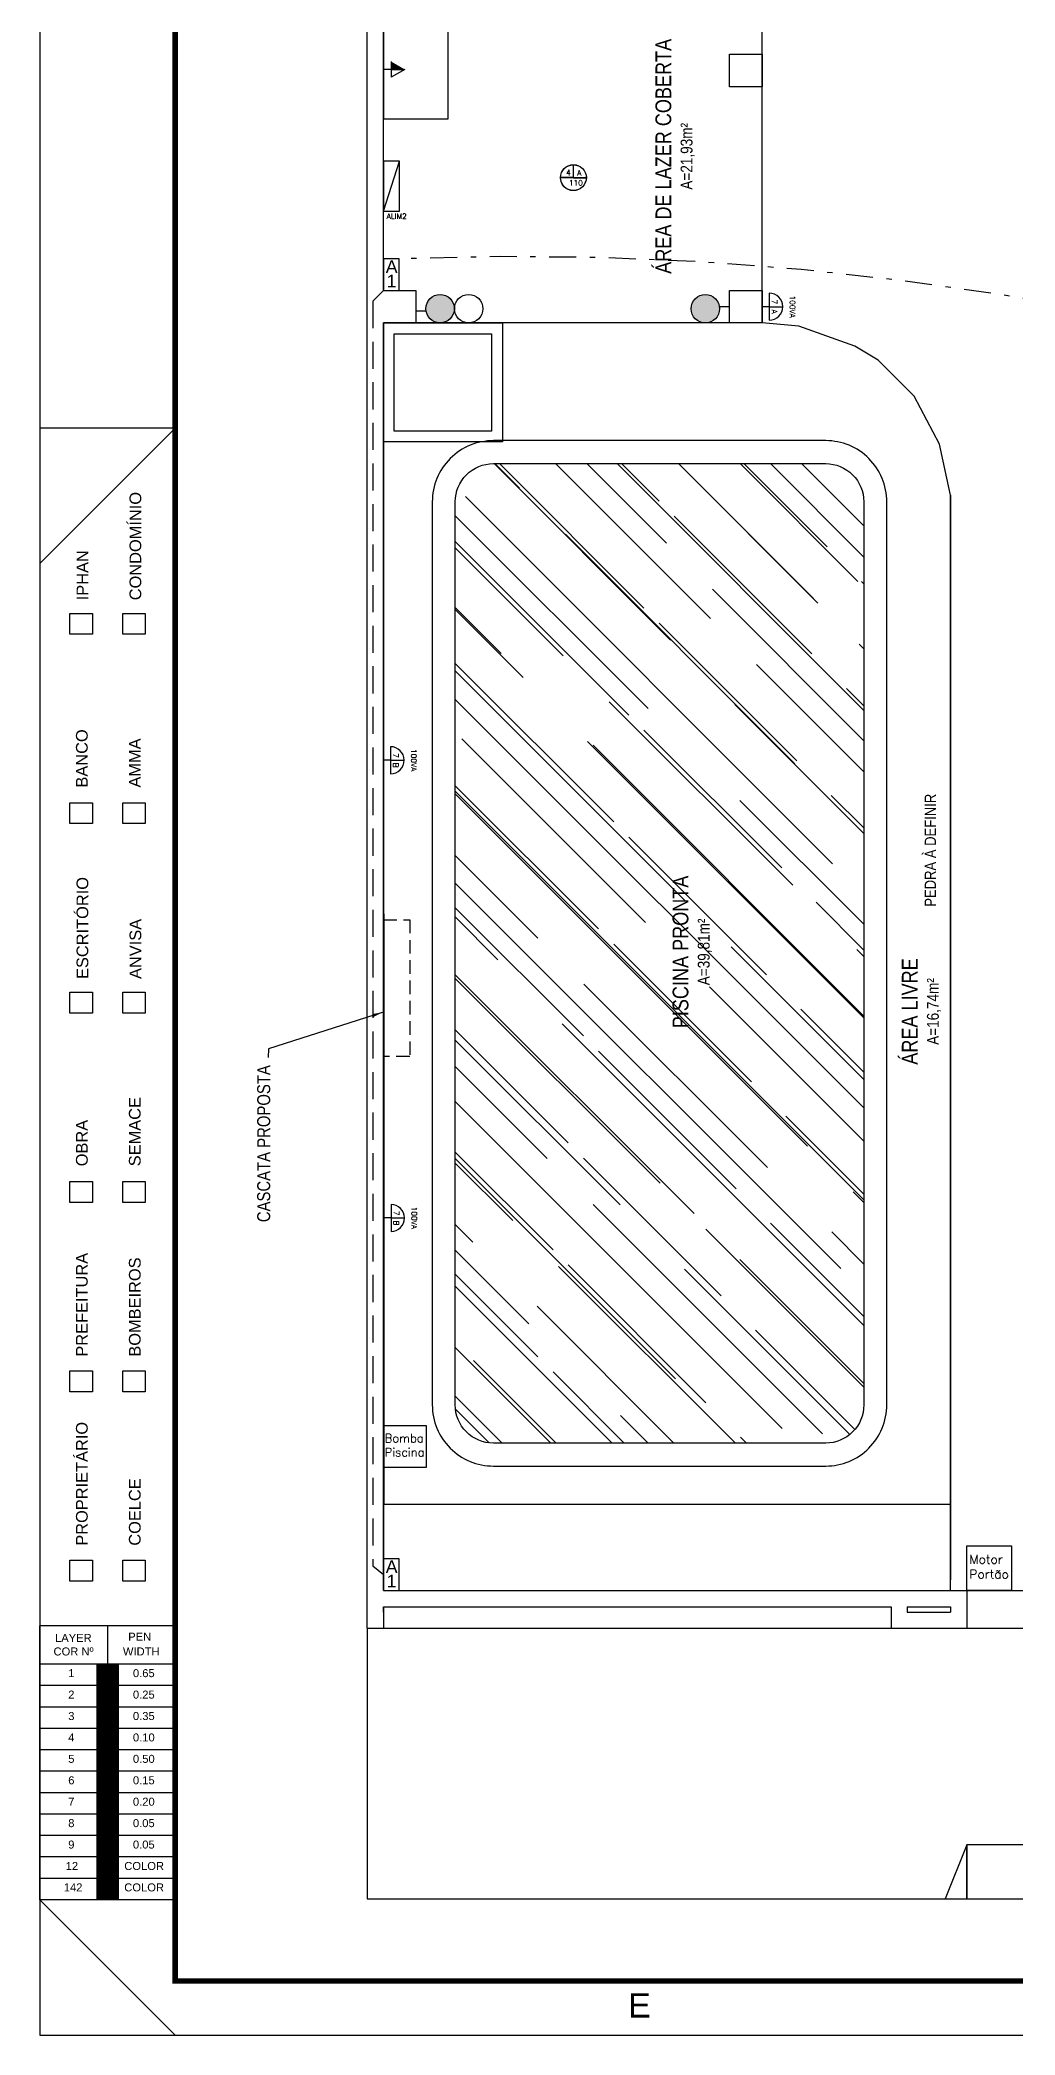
# Model space of a CAD drawing. Header units: millimetres. Extents: x 2718 to 3327, y 272 to 594.
# Drawn here: x 3237.09 to 3255.11, y 410.17 to 447.05 of the extents above; entities that cross this region are included whole.
import ezdxf
from ezdxf.enums import TextEntityAlignment as Align

# ---------------------------------------------------------------- set-up
doc = ezdxf.new("R2010")
doc.units = ezdxf.units.MM
doc.header["$MEASUREMENT"] = 0
for name, pattern in [('CONTINU', [0]), ('DASHDOT', [1, 0.5, -0.25, 0, -0.25]), ('DASHED', [0.75, 0.5, -0.25]), ('HIDDEN', [0.375, 0.25, -0.125])]:
    doc.linetypes.add(name, pattern=pattern)
doc.layers.get('0').update_dxf_attribs({"linetype": 'CONTINUOUS'})
for name, color, linetype in [('E-txt-g', 3, 'CONTINUOUS'), ('HIDROSSANITÁRIO', 8, 'CONTINUOUS'), ('Iluminação_Arandela', 50, 'CONTINUOUS'), ('Iluminação_Teto', 50, 'CONTINUOUS'), ('Motor', 2, 'CONTINUOUS'), ('PONTOS_ELETRICOS', 2, 'CONTINUOUS'), ("PRANCHA - PROJETU'S", 7, 'CONTINUOUS'), ('Quadro Distribuição', 10, 'CONTINUOUS'), ('Segurança', 170, 'CONTINUOUS'), ('Tomadas_Interruptores', 50, 'CONTINUOUS'), ('TXT_0', 7, 'CONTINUOUS')]:
    doc.layers.add(name, color=color, linetype=linetype)
for name, color, linetype, lineweight in [('E-Txt-W', 7, 'CONTINUOUS', 20), ('Eletroduto_Parede', 200, 'DASHED', 30), ('Eletroduto_Piso', 32, 'DASHDOT', 30)]:
    doc.layers.add(name, color=color, linetype=linetype, lineweight=lineweight)
doc.styles.add('ARIAL', font='arial.ttf', dxfattribs={"height": 2})
doc.styles.add('F2', font='ARIALN.TTF')
doc.styles.add('PADRAO_TXT', font='romans.shx')
doc.styles.add('REG60', font='romans.shx', dxfattribs={"width": 0.8, "height": 0.15})
doc.styles.add('REG80', font='romans.shx', dxfattribs={"width": 0.8, "height": 0.2})
doc.styles.add('ROMANS', font='romans.shx', dxfattribs={"height": 0.1})
doc.dimstyles.get("Standard").update_dxf_attribs({"dimtxt": 0.18, "dimasz": 0.18, "dimexe": 0.18, "dimexo": 0.0625, "dimgap": 0.09, "dimtad": 0, "dimtih": 1, "dimtoh": 1, "dimdec": 4, "dimzin": 0, "dimdsep": 46, "dimtxsty": 'Standard', "dimcen": 0.09, "dimadec": 0, "dimazin": 0, "dimtfac": 1, "dimtdec": 4, "dimtofl": 0, "dimtmove": 0, "dimatfit": 3, "dimfxl": 1, "dimtolj": 1, "dimtzin": 0, "dimarcsym": 0})

# ---------------------------------------------------------------- blocks, each defined once
blk = doc.blocks.new('ADFSGASDFG')
at = {"layer": "PRANCHA - PROJETU'S"}
h = blk.add_hatch(color=1, dxfattribs=at)
h.set_gradient(color1=(255, 0, 0), color2=(255, 0, 0), tint=1)
h.paths.add_polyline_path([(278.03, 54.802), (277.634, 54.802), (277.634, 54.406), (278.03, 54.406)])
h = blk.add_hatch(color=1, dxfattribs=at)
h.set_gradient(color1=(255, 255, 0), color2=(255, 255, 0), tint=1)
h.paths.add_polyline_path([(278.03, 54.01), (278.03, 54.406), (277.634, 54.406), (277.634, 54.01)])
h = blk.add_hatch(color=1, dxfattribs=at)
h.set_gradient(color1=(0, 255, 0), color2=(0, 255, 0), tint=1)
h.paths.add_polyline_path([(278.03, 54.01), (277.634, 54.01), (277.634, 53.614), (278.03, 53.614)])
h = blk.add_hatch(color=1, dxfattribs=at)
h.set_gradient(color1=(0, 255, 255), color2=(0, 255, 255), tint=1)
h.paths.add_polyline_path([(278.03, 53.614), (277.634, 53.614), (277.634, 53.218), (278.03, 53.218)])
h = blk.add_hatch(color=1, dxfattribs=at)
h.set_gradient(color1=(0, 0, 255), color2=(0, 0, 255), tint=1)
h.paths.add_polyline_path([(278.03, 53.218), (277.634, 53.218), (277.634, 52.822), (278.03, 52.822)])
h = blk.add_hatch(color=1, dxfattribs=at)
h.set_gradient(color1=(255, 0, 255), color2=(255, 0, 255), tint=1)
h.paths.add_polyline_path([(278.03, 52.822), (277.634, 52.822), (277.634, 52.426), (278.03, 52.426)])
h = blk.add_hatch(color=1, dxfattribs=at)
h.set_gradient(color1=(255, 255, 255), tint=1)
h.paths.add_polyline_path([(278.03, 52.426), (277.634, 52.426), (277.634, 52.03), (278.03, 52.03)])
h = blk.add_hatch(color=1, dxfattribs=at)
h.set_gradient(color1=(128, 128, 128), color2=(128, 128, 128), tint=1)
h.paths.add_polyline_path([(278.03, 52.03), (277.634, 52.03), (277.634, 51.634), (278.03, 51.634)])
h = blk.add_hatch(color=1, dxfattribs=at)
h.set_gradient(color1=(192, 192, 192), color2=(192, 192, 192), tint=1)
h.paths.add_polyline_path([(278.03, 51.634), (277.634, 51.634), (277.634, 51.238), (278.03, 51.238)])
h = blk.add_hatch(color=1, dxfattribs=at)
h.set_gradient(color1=(204, 0, 0), color2=(204, 0, 0), tint=1)
h.paths.add_polyline_path([(278.03, 50.842), (278.03, 51.238), (277.634, 51.238), (277.634, 50.842)])
h = blk.add_hatch(color=1, dxfattribs=at)
h.set_gradient(color1=(0, 153, 204), color2=(0, 153, 204), tint=1)
h.paths.add_polyline_path([(278.03, 50.842), (277.634, 50.842), (277.634, 50.446), (278.03, 50.446)])
at = {"layer": "PRANCHA - PROJETU'S", "color": 1}
for p, q in [((279.078, 77.646), (276.578, 75.146)), ((279.078, 77.646), (276.578, 77.646)), ((279.078, 47.946), (276.578, 50.446))]:
    blk.add_line(p, q, dxfattribs=at)
at = {"layer": "PRANCHA - PROJETU'S"}
for p, q in [((279.086, 55.513), (276.578, 55.513)), ((276.578, 50.446), (276.578, 55.513)), ((277.832, 54.802), (277.832, 55.513)), ((279.086, 55.513), (279.086, 50.446)), ((279.086, 54.802), (276.578, 54.802)), ((277.634, 50.446), (277.634, 54.802)), ((278.03, 50.446), (278.03, 54.802)), ((279.086, 54.406), (276.578, 54.406)), ((279.086, 54.01), (276.578, 54.01)), ((279.086, 53.614), (276.578, 53.614)), ((279.086, 53.218), (276.578, 53.218)), ((279.086, 52.822), (276.578, 52.822)), ((279.086, 52.426), (276.578, 52.426)), ((279.086, 52.03), (276.578, 52.03)), ((279.086, 51.634), (276.578, 51.634)), ((279.086, 51.238), (276.578, 51.238)), ((279.086, 50.842), (276.578, 50.842)), ((279.086, 50.446), (276.578, 50.446))]:
    blk.add_line(p, q, dxfattribs=at)
at = {"layer": "PRANCHA - PROJETU'S", "color": 1}
blk.add_lwpolyline([(276.578, 47.946), (360.678, 47.946), (360.678, 107.346), (276.578, 107.346)], close=True, dxfattribs=at)
at = {"layer": "PRANCHA - PROJETU'S", "color": 4, "const_width": 0.1}
blk.add_lwpolyline([(279.078, 106.346), (359.678, 106.346), (359.678, 48.946), (279.078, 48.946)], close=True, dxfattribs=at)
at = {"layer": "PRANCHA - PROJETU'S"}
for points in [[(277.13, 74.223), (277.548, 74.223), (277.548, 73.838), (277.13, 73.838)], [(278.109, 74.223), (278.526, 74.223), (278.526, 73.838), (278.109, 73.838)], [(277.13, 70.723), (277.548, 70.723), (277.548, 70.338), (277.13, 70.338)], [(278.109, 70.723), (278.526, 70.723), (278.526, 70.338), (278.109, 70.338)], [(277.13, 67.223), (277.548, 67.223), (277.548, 66.838), (277.13, 66.838)], [(278.109, 67.223), (278.526, 67.223), (278.526, 66.838), (278.109, 66.838)], [(277.13, 63.723), (277.548, 63.723), (277.548, 63.338), (277.13, 63.338)], [(278.109, 63.723), (278.526, 63.723), (278.526, 63.338), (278.109, 63.338)], [(277.13, 60.223), (277.548, 60.223), (277.548, 59.838), (277.13, 59.838)], [(278.109, 60.223), (278.526, 60.223), (278.526, 59.838), (278.109, 59.838)], [(277.13, 56.723), (277.548, 56.723), (277.548, 56.338), (277.13, 56.338)], [(278.109, 56.723), (278.526, 56.723), (278.526, 56.338), (278.109, 56.338)]]:
    blk.add_lwpolyline(points, close=True, dxfattribs=at)
at = {"layer": "PRANCHA - PROJETU'S", "color": 2, "style": 'ARIAL'}
for s, height, p in [('CONDOMÍNIO', 0.2168, (278.235, 74.467)), ('IPHAN', 0.2168, (277.256, 74.467)), ('BANCO', 0.2168, (277.245, 71.005)), ('AMMA', 0.2168, (278.224, 71.005)), ('ESCRITÓRIO', 0.2168, (277.256, 67.467)), ('ANVISA', 0.2168, (278.235, 67.467)), ('SEMACE', 0.2168, (278.224, 64.005)), ('OBRA', 0.2168, (277.245, 64.005)), ('PREFEITURA', 0.2168, (277.245, 60.486)), ('BOMBEIROS', 0.2168, (278.224, 60.486)), ('PROPRIETÁRIO', 0.21676, (277.245, 56.992)), ('COELCE', 0.2168, (278.224, 56.992))]:
    blk.add_text(s, height=height, rotation=90, dxfattribs=at).set_placement(p, align=Align.TOP_LEFT)
at = {"layer": "PRANCHA - PROJETU'S", "style": 'ARIAL'}
for s, height, p in [('LAYER', 0.1479, (276.858, 55.361)), ('PEN', 0.1479, (278.211, 55.384)), ('COR Nº', 0.1479, (276.83, 55.111)), ('WIDTH', 0.1479, (278.113, 55.111)), ('1', 0.148, (277.102, 54.71)), ('0.65', 0.1479, (278.298, 54.71)), ('2', 0.148, (277.102, 54.314)), ('0.25', 0.1479, (278.298, 54.314)), ('3', 0.148, (277.102, 53.918)), ('0.35', 0.1479, (278.298, 53.918)), ('4', 0.148, (277.102, 53.522)), ('0.10', 0.1479, (278.298, 53.522)), ('5', 0.148, (277.102, 53.126)), ('0.50', 0.1479, (278.298, 53.126)), ('6', 0.148, (277.102, 52.73)), ('0.15', 0.1479, (278.298, 52.73)), ('7', 0.148, (277.102, 52.334)), ('0.20', 0.1479, (278.298, 52.334)), ('8', 0.148, (277.102, 51.938)), ('0.05', 0.1479, (278.298, 51.938)), ('9', 0.148, (277.102, 51.542)), ('0.05', 0.1479, (278.298, 51.542)), ('12', 0.1479, (277.055, 51.146)), ('COLOR', 0.1479, (278.138, 51.146)), ('142', 0.1479, (277.02, 50.75)), ('COLOR', 0.1479, (278.138, 50.75))]:
    blk.add_text(s, height=height, dxfattribs=at).set_placement(p, align=Align.TOP_LEFT)
at = {"layer": "PRANCHA - PROJETU'S", "color": 50, "linetype": 'Continuous', "style": 'ARIAL'}
blk.add_text('E', height=0.45, dxfattribs=at).set_placement((287.661, 48.496), align=Align.MIDDLE)
blk = doc.blocks.new('TXT-AMB75')
at = {"layer": 'E-txt-g', "style": 'REG80', "width": 0.8, "flags": 8}
blk.add_attdef('TXT', text='', height=0.2, dxfattribs=at).set_placement((0.005, 0.296), align=Align.CENTER)
at = {"layer": 'E-Txt-W', "style": 'REG60', "width": 0.8, "flags": 8}
blk.add_attdef('TXT', text='', height=0.15, dxfattribs=at).set_placement((0.005, 0.027), align=Align.CENTER)
blk = doc.blocks.new('luminaria3')
at = {"layer": 'PONTOS_ELETRICOS'}
for p, q in [((0, 0.133), (0, 0.383)), ((-0.09, 0), (0.09, 0)), ((0, 0.133), (0, 0))]:
    blk.add_line(p, q, dxfattribs=at)
blk.add_lwpolyline([(0.25, 0.133, 1), (-0.25, 0.133)], format="xyb", close=True, dxfattribs=at)
at = {"layer": 'TXT_0', "style": 'PADRAO_TXT', "flags": 8}
for tag, p in [('PO', (-0.001, 0.563)), ('CI', (-0.089, 0.232)), ('CO', (0.091, 0.229))]:
    blk.add_attdef(tag, text='', height=0.1, dxfattribs=at).set_placement(p, align=Align.MIDDLE)

msp = doc.modelspace()

# ---------------------------------------------------------------- hatches: boundary and pattern name
at = {"layer": 'HIDROSSANITÁRIO'}
h = msp.add_hatch(dxfattribs=at)
h.set_pattern_fill('AR-RROOF', color=8, scale=1.2, angle=135, style=0)
h.set_pattern_definition([(135, (3471.3212, -2573.1792), (-2.71529004, 1.01823376), [18, -2.4, 6, -1.2]), (135, (3469.7684, -2572.4749), (-0.2800143, -1.9770706), [3.6, -0.396, 7.2, -0.9]), (135, (3470.17566, -2573.4762), (-4.98086017, 3.84383246), [9.6, -1.68, 4.8, -1.2])])
edge = h.paths.add_edge_path()
edge.add_arc((3251.613, 438.509), 0.706, 0, 90, ccw=False)
edge.add_line((3252.318, 438.509), (3252.318, 421.815))
edge.add_arc((3251.613, 421.815), 0.706, -90, 0, ccw=False)
edge.add_line((3251.613, 421.109), (3245.471, 421.109))
edge.add_arc((3245.471, 421.815), 0.706, 180, 270, ccw=False)
edge.add_line((3244.766, 421.815), (3244.766, 438.509))
edge.add_arc((3245.471, 438.509), 0.706, 90, 180, ccw=False)
edge.add_line((3245.471, 439.214), (3251.613, 439.214))
h.paths.add_polyline_path([(3249.156, 428.701), (3249.156, 431.674), (3248.703, 431.674), (3248.703, 428.701)], flags=24)
h.paths.add_polyline_path([(3249.577, 429.505), (3249.577, 430.87), (3249.183, 430.87), (3249.183, 429.505)], flags=24)
at = {"layer": 'Tomadas_Interruptores'}
h = msp.add_hatch(color=256, dxfattribs=at)
h.dxf.hatch_style = 1
h.paths.add_polyline_path([(3243.832, 446.501), (3243.582, 446.645), (3243.582, 446.501)])
h = msp.add_hatch(color=256, dxfattribs=at)
h.dxf.hatch_style = 1
h.paths.add_polyline_path([(3244.223, 442.077, 1), (3244.749, 442.077, 1)])
h = msp.add_hatch(color=256, dxfattribs=at)
h.dxf.hatch_style = 1
h.paths.add_polyline_path([(3249.652, 442.076, 1), (3249.125, 442.076, 1)])

# ---------------------------------------------------------------- linework, layer by layer
at = {"layer": 'Eletroduto_Parede', "lineweight": 30}
for p, q in [((3243.437, 442.414, -0.493), (3243.241, 442.217, -0.493)), ((3243.241, 442.217, -0.493), (3243.241, 418.842, -0.493)), ((3243.241, 418.842, -0.493), (3243.437, 418.679, 2.518))]:
    msp.add_line(p, q, dxfattribs=at)
at = {"layer": 'Eletroduto_Piso', "lineweight": 30}
msp.add_arc((3245.934, 386.372), 56.671, 62.228, 92.228, dxfattribs=at)
at = {"layer": 'HIDROSSANITÁRIO', "color": 8, "linetype": 'Continuous'}
for p, q in [((3243.137, 417.686), (3243.137, 462.686)), ((3250.437, 441.814, -0.493), (3250.437, 455.814, -0.493)), ((3243.437, 442.414), (3243.437, 452.014)), ((3243.437, 442.414, -0.493), (3243.437, 452.014, -0.493)), ((3243.437, 418.386), (3243.437, 441.814)), ((3250.437, 441.814, -0.493), (3243.437, 441.814, -0.493)), ((3253.922, 438.629), (3253.922, 419.977)), ((3253.922, 419.977), (3243.437, 419.977)), ((3243.437, 418.386, 2.518), (3253.922, 418.386, 1.58)), ((3253.922, 418.386, 0.034), (3254.222, 418.386, 0.034)), ((3254.222, 418.386, 1.006), (3254.222, 417.686, 1.58)), ((3254.222, 418.386, 1.006), (3260.222, 418.386, 1.006)), ((3243.437, 417.986), (3243.437, 418.086)), ((3243.437, 418.086), (3243.437, 417.686)), ((3243.437, 418.086, 2.489), (3252.822, 418.086, 1.58)), ((3243.437, 418.086), (3243.437, 417.686)), ((3252.822, 418.086, 1.58), (3252.822, 417.686, 1.58)), ((3253.122, 418.086, -0.363), (3253.922, 418.086, -0.363)), ((3253.122, 418.086, 0.609), (3253.922, 418.086, 0.609)), ((3253.122, 418.086, 0.609), (3253.922, 418.086, 0.609)), ((3253.122, 418.086, 1.58), (3253.122, 417.986, 1.58)), ((3253.122, 417.986, 0.609), (3253.922, 417.986, 0.609)), ((3253.922, 418.086, 0.609), (3253.922, 417.986, 1.006)), ((3253.922, 418.086, 1.58), (3253.922, 417.986, 1.58)), ((3243.137, 417.686), (3243.437, 417.686)), ((3243.137, 417.686), (3243.137, 412.686)), ((3243.137, 417.686), (3243.437, 417.686)), ((3243.437, 417.686), (3252.822, 417.686, 1.58)), ((3252.822, 417.686, 0.609), (3254.222, 417.686, 0.609)), ((3254.222, 417.686, -0.363), (3274.089, 417.686, 1.047)), ((3243.137, 412.686), (3285.137, 412.686))]:
    msp.add_line(p, q, dxfattribs=at)
at = {"layer": 'HIDROSSANITÁRIO', "color": 8}
msp.add_line((3253.922, 419.977), (3253.922, 418.583, 1.58), dxfattribs=at)
at = {"layer": 'HIDROSSANITÁRIO', "color": 8, "linetype": 'CONTINU', "elevation": -0.493}
msp.add_lwpolyline([(3244.637, 445.585), (3244.637, 450.214), (3243.437, 450.214), (3243.437, 445.585)], close=True, dxfattribs=at)
at = {"layer": 'HIDROSSANITÁRIO', "color": 8, "linetype": 'Continuous'}
for points, elevation in [([(3250.437, 446.781), (3250.437, 446.181), (3249.837, 446.181), (3249.837, 446.781)], -0.493), ([(3250.437, 442.414), (3250.437, 441.814), (3249.837, 441.814), (3249.837, 442.414)], -0.493), ([(3243.437, 441.814), (3245.637, 441.814), (3245.637, 439.614), (3243.437, 439.614)], -0.493), ([(3243.637, 441.614), (3245.437, 441.614), (3245.437, 439.814), (3243.637, 439.814)], -0.493), ([(3253.922, 418.386), (3253.922, 419.981), (3243.437, 419.977), (3243.437, 418.386)], 1.58)]:
    msp.add_lwpolyline(points, close=True, dxfattribs=dict(at, elevation=elevation))
at = {"layer": 'HIDROSSANITÁRIO', "color": 8, "linetype": 'Continuous', "elevation": -0.493}
msp.add_lwpolyline([(3243.437, 442.414), (3244.037, 442.414), (3244.037, 441.814), (3243.437, 441.814)], dxfattribs=at)
at = {"layer": 'HIDROSSANITÁRIO', "color": 8}
msp.add_lwpolyline([(3243.437, 419.977), (3253.921, 419.981), (3253.922, 438.629), (3253.715, 439.572), (3253.246, 440.46), (3252.581, 441.127), (3252.152, 441.383), (3251.114, 441.753), (3250.437, 441.814), (3243.437, 441.814), (3243.446, 419.977)], dxfattribs=at)
at = {"layer": 'HIDROSSANITÁRIO', "color": 8, "elevation": -0.493}
for points in [[(3251.613, 439.638), (3245.471, 439.638, 0.414214), (3244.342, 438.509), (3244.342, 421.815, 0.414214), (3245.471, 420.686), (3251.613, 420.686, 0.414214), (3252.742, 421.815), (3252.742, 438.509, 0.414214)], [(3251.613, 439.214, -0.414214), (3252.318, 438.509), (3252.318, 421.815, -0.414214), (3251.613, 421.109), (3245.471, 421.109, -0.414214), (3244.766, 421.815), (3244.766, 438.509, -0.414214), (3245.471, 439.214)]]:
    msp.add_lwpolyline(points, format="xyb", close=True, dxfattribs=at)
at = {"layer": 'HIDROSSANITÁRIO', "color": 8, "linetype": 'HIDDEN'}
msp.add_lwpolyline([(3243.437, 428.258), (3243.437, 430.783), (3243.924, 430.783), (3243.924, 428.258)], close=True, dxfattribs=at)
at = {"layer": 'HIDROSSANITÁRIO', "color": 8, "linetype": 'Continuous'}
msp.add_lwpolyline([(3260.622, 412.686), (3260.222, 413.686), (3260.222, 412.686), (3260.222, 413.686), (3254.222, 413.686), (3254.222, 412.686), (3254.222, 413.686), (3253.822, 412.686)], dxfattribs=at)
at = {"layer": 'Iluminação_Teto'}
for p, q in [((3246.95, 444.5), (3246.71, 444.5)), ((3246.949, 444.499, 0.26), (3246.71, 444.499, 0.26)), ((3246.95, 444.503, 0.26), (3246.947, 444.499, 0.26)), ((3246.947, 444.499, 1.243), (3246.95, 444.503, 1.245)), ((3246.951, 444.502, 0.13), (3246.947, 444.499, 0.13)), ((3246.951, 444.504), (3246.948, 444.5)), ((3246.948, 444.5, 0.983), (3246.951, 444.504, 0.985)), ((3246.952, 444.503, -0.13), (3246.948, 444.5, -0.13)), ((3246.951, 444.502, 7.578), (3246.948, 444.499, 7.568)), ((3246.948, 444.501, -0.26), (3246.95, 444.5, -0.26)), ((3246.948, 444.5), (3246.949, 444.499)), ((3246.949, 444.499, 0.26), (3246.949, 444.739, 0.26)), ((3246.949, 444.505, 0.26), (3246.953, 444.499, 0.26)), ((3246.949, 444.503, 0.26), (3246.952, 444.499, 0.26)), ((3246.952, 444.503, 7.318), (3246.949, 444.5, 7.308)), ((3246.949, 444.502, 0.073), (3246.952, 444.5, 0.073)), ((3246.949, 444.501, 0.333), (3246.951, 444.499, 0.333)), ((3246.949, 444.499, 0.26), (3247.188, 444.499, 0.26)), ((3246.95, 444.5), (3246.95, 444.74)), ((3246.95, 444.506), (3246.954, 444.5)), ((3246.95, 444.505), (3246.953, 444.5)), ((3246.95, 444.5), (3247.189, 444.5))]:
    msp.add_line(p, q, dxfattribs=at)
for centre in [(3246.95, 444.5), (3246.949, 444.499, 0.26)]:
    msp.add_circle(centre, 0.239, dxfattribs=at)
at = {"layer": 'Motor', "ltscale": 0.25}
for p, q in [((3243.447, 420.656), (3243.447, 421.435)), ((3243.447, 421.435), (3244.226, 421.435)), ((3244.226, 421.435), (3244.226, 420.656)), ((3244.226, 420.656), (3243.446, 420.656)), ((3254.222, 418.386, 0.238), (3254.222, 419.211, 0.238)), ((3254.222, 419.211, 0.238), (3255.048, 419.211, 0.238)), ((3255.048, 419.211, 0.238), (3255.048, 418.386, 0.238)), ((3255.047, 418.387, 0.238), (3254.222, 418.387, 0.238))]:
    msp.add_line(p, q, dxfattribs=at)
at = {"layer": 'Quadro Distribuição'}
msp.add_line((3243.437, 443.882), (3243.737, 444.802), dxfattribs=at)
msp.add_lwpolyline([(3243.437, 443.882), (3243.737, 443.882), (3243.737, 444.802), (3243.437, 444.802)], close=True, dxfattribs=at)
at = {"layer": 'Segurança'}
for points, elevation in [([(3243.437, 442.414), (3243.731, 442.414), (3243.731, 443.001), (3243.437, 443.001)], -0.493), ([(3243.437, 418.386), (3243.731, 418.386), (3243.731, 418.972), (3243.437, 418.972)], 2.518)]:
    msp.add_lwpolyline(points, close=True, dxfattribs=dict(at, elevation=elevation))
at = {"layer": 'Tomadas_Interruptores'}
for p, q in [((3243.582, 446.645, -0.986), (3243.582, 446.356, -0.986)), ((3243.582, 446.501, -0.986), (3243.437, 446.501, -0.986)), ((3243.832, 446.501, -0.986), (3243.582, 446.356, -0.986)), ((3243.582, 446.501, -0.986), (3243.832, 446.501, -0.986)), ((3244.037, 442.039, -0.493), (3244.225, 442.039, -0.493)), ((3249.837, 442.114, -0.493), (3249.649, 442.114, -0.493))]:
    msp.add_line(p, q, dxfattribs=at)
for centre in [(3244.486, 442.077, -0.493), (3245.014, 442.077, -0.493), (3249.389, 442.076, -0.493)]:
    msp.add_circle(centre, 0.263, dxfattribs=at)

# ---------------------------------------------------------------- block references
at = {"color": 8}
ref = msp.add_blockref('TXT-AMB75', (3249.19, 444.886, -0.493), dxfattribs=dict(at, xscale=1.458, yscale=1.458, zscale=1.458, rotation=90))
ref.add_attrib('TXT', 'ÁREA DE LAZER COBERTA', dxfattribs={"layer": 'E-txt-g', "color": 2, "height": 0.2916, "rotation": 90, "style": 'F2'}).set_placement((3248.758, 444.894, -0.493), align=Align.CENTER)
ref.add_attrib('TXT', 'A=21,93m²', dxfattribs={"layer": 'E-Txt-W', "height": 0.2187, "rotation": 90, "style": 'F2'}).set_placement((3249.151, 444.894, -0.493), align=Align.CENTER)
ref = msp.add_blockref('TXT-AMB75', (3249.508, 430.18, -0.493), dxfattribs=dict(at, xscale=1.458, yscale=1.458, zscale=1.458, rotation=90))
ref.add_attrib('TXT', 'PISCINA PRONTA', dxfattribs={"layer": 'E-txt-g', "color": 2, "height": 0.2916, "rotation": 90, "style": 'F2'}).set_placement((3249.075, 430.188, -0.493), align=Align.CENTER)
ref.add_attrib('TXT', 'A=39,81m²', dxfattribs={"layer": 'E-Txt-W', "height": 0.2187, "rotation": 90, "style": 'F2'}).set_placement((3249.468, 430.188, -0.493), align=Align.CENTER)
ref = msp.add_blockref('TXT-AMB75', (3253.744, 429.079), dxfattribs=dict(at, xscale=1.458, yscale=1.458, zscale=1.458, rotation=90))
ref.add_attrib('TXT', 'ÁREA LIVRE', dxfattribs={"layer": 'E-txt-g', "color": 2, "height": 0.2916, "rotation": 90, "style": 'F2'}).set_placement((3253.312, 429.087), align=Align.CENTER)
ref.add_attrib('TXT', 'A=16,74m²', dxfattribs={"layer": 'E-Txt-W', "height": 0.2187, "rotation": 90, "style": 'F2'}).set_placement((3253.704, 429.087), align=Align.CENTER)
at = {"layer": 'Iluminação_Arandela'}
ref = msp.add_blockref('luminaria3', (3250.437, 442.114, -0.493), dxfattribs=dict(at, rotation=270))
ref.add_attrib('CI', '7', dxfattribs={"layer": 'TXT_0', "height": 0.1, "rotation": 270, "style": 'PADRAO_TXT'}).set_placement((3250.669, 442.203, -0.493), align=Align.MIDDLE)
ref.add_attrib('CO', 'A', dxfattribs={"layer": 'TXT_0', "height": 0.1, "rotation": 270, "style": 'PADRAO_TXT'}).set_placement((3250.666, 442.023, -0.493), align=Align.MIDDLE)
ref.add_attrib('PO', '100VA', dxfattribs={"layer": 'TXT_0', "height": 0.1, "rotation": 270, "style": 'PADRAO_TXT'}).set_placement((3251, 442.115, -0.493), align=Align.MIDDLE)
ref = msp.add_blockref('luminaria3', (3243.437, 433.731, -215.863), dxfattribs=dict(at, rotation=270))
ref.add_attrib('CI', '7', dxfattribs={"layer": 'TXT_0', "height": 0.1, "rotation": 270, "style": 'PADRAO_TXT'}).set_placement((3243.669, 433.82, -215.863), align=Align.MIDDLE)
ref.add_attrib('CO', 'B', dxfattribs={"layer": 'TXT_0', "height": 0.1, "rotation": 270, "style": 'PADRAO_TXT'}).set_placement((3243.666, 433.64, -215.863), align=Align.MIDDLE)
ref.add_attrib('PO', '100VA', dxfattribs={"layer": 'TXT_0', "height": 0.1, "rotation": 270, "style": 'PADRAO_TXT'}).set_placement((3244, 433.732, -215.863), align=Align.MIDDLE)
ref = msp.add_blockref('luminaria3', (3243.446, 425.271, -215.37), dxfattribs=dict(at, rotation=270))
ref.add_attrib('CI', '7', dxfattribs={"layer": 'TXT_0', "height": 0.1, "rotation": 270, "style": 'PADRAO_TXT'}).set_placement((3243.678, 425.36, -215.37), align=Align.MIDDLE)
ref.add_attrib('CO', 'B', dxfattribs={"layer": 'TXT_0', "height": 0.1, "rotation": 270, "style": 'PADRAO_TXT'}).set_placement((3243.675, 425.18, -215.37), align=Align.MIDDLE)
ref.add_attrib('PO', '100VA', dxfattribs={"layer": 'TXT_0', "height": 0.1, "rotation": 270, "style": 'PADRAO_TXT'}).set_placement((3244.008, 425.273, -215.37), align=Align.MIDDLE)
at = {"layer": "PRANCHA - PROJETU'S", "color": 1}
msp.add_blockref('ADFSGASDFG', (2960.51, 362.221), dxfattribs=at)

# ---------------------------------------------------------------- texts
at = {"layer": 'HIDROSSANITÁRIO', "color": 8, "style": 'F2'}
for s, height, p in [('PEDRA À DEFINIR', 0.21032, (3253.653, 431.024)), ('CASCATA PROPOSTA', 0.24, (3241.345, 425.193, -19.439))]:
    msp.add_text(s, height=height, rotation=90, dxfattribs=at).set_placement(p)
at = {"layer": 'Iluminação_Teto', "char_height": 0.1, "attachment_point": 1, "style": 'ROMANS'}
for s, width, insert in [('4', 0.17209, (3246.814, 444.641)), ('110', 0.13804, (3246.865, 444.454)), ('A', 0.17209, (3247.02, 444.638))]:
    msp.add_mtext_dynamic_manual_height_columns(s, width=width, gutter_width=0.5, heights=[0], dxfattribs=dict(at, insert=insert))
at = {"layer": 'Motor', "ltscale": 0.25, "attachment_point": 1, "style": 'ROMANS'}
for s, width, gutter_width, insert, char_height in [('Bomba^IPiscina', 0.5928, 0.779, (3243.462, 421.278), 0.15581), ('Motor\\PPortão', 0.6283, 0.826, (3254.27, 419.045, 0.238), 0.1651)]:
    msp.add_mtext_dynamic_manual_height_columns(s, width=width, gutter_width=gutter_width, heights=[0], dxfattribs=dict(at, insert=insert, char_height=char_height))
at = {"layer": 'Quadro Distribuição', "lineweight": 30, "insert": (3243.497, 443.836), "char_height": 0.1, "attachment_point": 1, "style": 'ROMANS'}
msp.add_mtext_dynamic_manual_height_columns('ALIM2', width=0.6242, gutter_width=0.5, heights=[0], dxfattribs=at)
at = {"layer": 'Segurança', "style": 'ARIAL'}
for s, p in [('A', (3243.481, 442.737, -0.493)), ('1', (3243.495, 442.47, -0.493)), ('A', (3243.481, 418.708, 2.518)), ('1', (3243.495, 418.441, 2.518))]:
    msp.add_text(s, height=0.235, dxfattribs=at).set_placement(p)

# ---------------------------------------------------------------- leaders
at = {"layer": 'HIDROSSANITÁRIO', "color": 8}
msp.add_leader([(3243.417, 429.068, -18.946), (3241.312, 428.396, -18.946), (3241.308, 428.238, -18.946)], dimstyle='Standard', dxfattribs=at)

doc.saveas('drawing.dxf')
